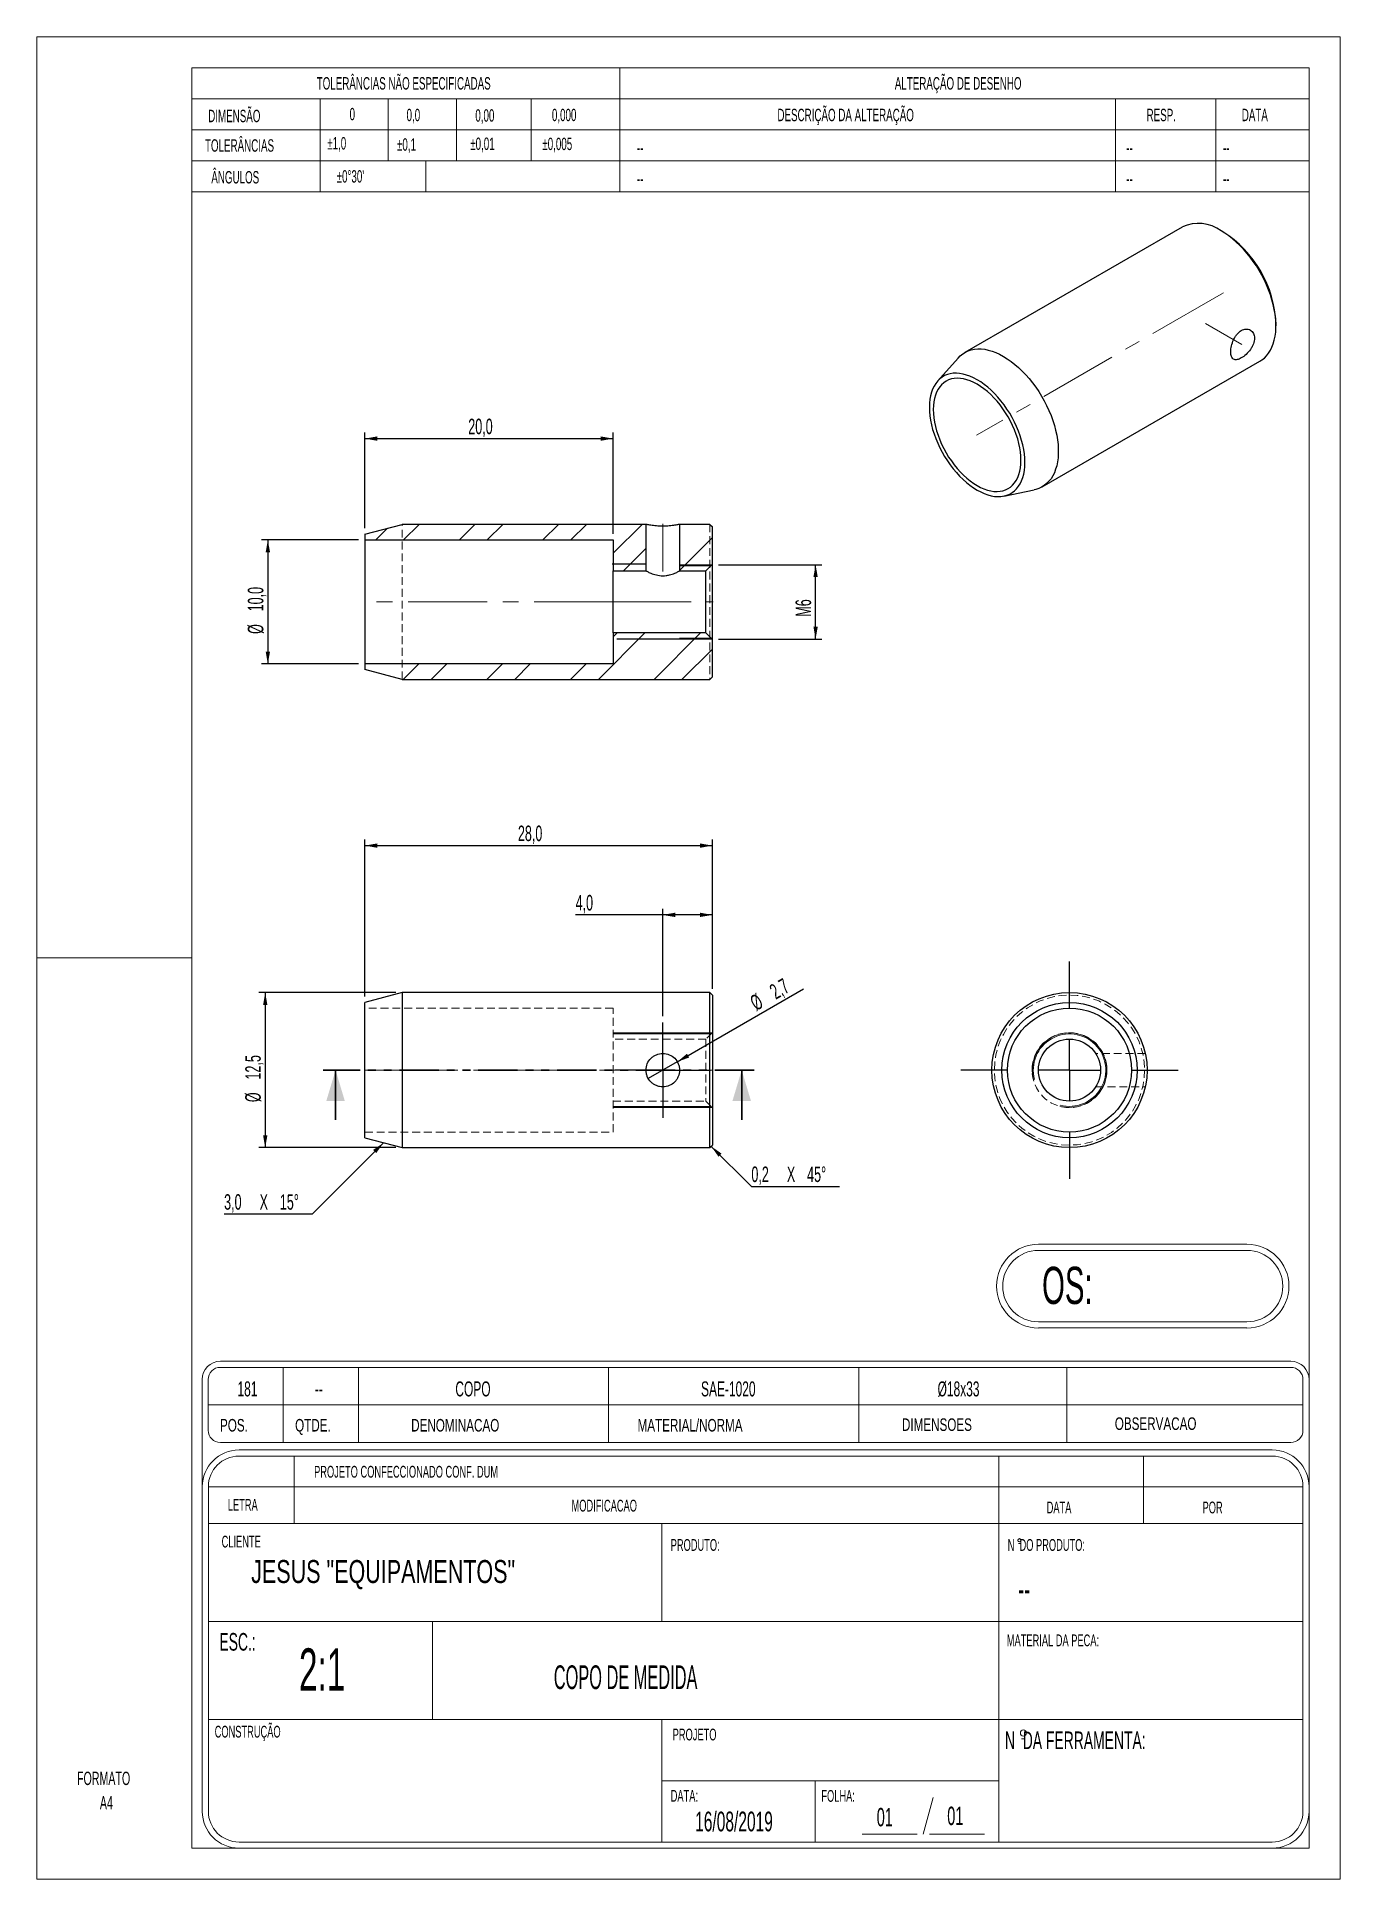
# Model space of a CAD drawing. Header units: millimetres. Extents: x 0 to 105, y 0 to 149.
import ezdxf

# ---------------------------------------------------------------- set-up
doc = ezdxf.new("R2010")
doc.units = ezdxf.units.MM
doc.header["$LTSCALE"] = 0.5
for name, pattern in [('CENTERX2', [20.32, 12.7, -2.54, 2.54, -2.54]), ('HIDDEN', [1.905, 1.27, -0.635]), ('PHANTOM', [12.7, 6.35, -1.27, 1.27, -1.27, 1.27, -1.27])]:
    doc.linetypes.add(name, pattern=pattern)
doc.layers.add('COTAS', color=7, linetype='Continuous')
doc.styles.add('SLDTEXTSTYLE0', font='TXT', dxfattribs={"width": 0.595745})
doc.styles.add('SLDTEXTSTYLE1', font='TXT', dxfattribs={"width": 0.589474})
doc.styles.add('SLDTEXTSTYLE2', font='TXT', dxfattribs={"width": 0.515789})
doc.styles.add('SLDTEXTSTYLE3', font='TXT', dxfattribs={"width": 0.7})
doc.styles.add('SLDTEXTSTYLE4', font='TXT', dxfattribs={"width": 0.695035})
doc.styles.add('SLDTEXTSTYLE5', font='TXT', dxfattribs={"width": 0.605})
doc.dimstyles.new('SLDDIMSTYLE0', dxfattribs={"dimtxt": 1.25, "dimasz": 1, "dimexe": 0, "dimexo": 0.0625, "dimgap": 0.3125, "dimtad": 1, "dimdec": 1, "dimrnd": 1e-09, "dimzin": 12, "dimdsep": 46, "dimtxsty": 'SLDTEXTSTYLE5', "dimsah": 1, "dimcen": 0.09, "dimadec": 0, "dimazin": 3, "dimtfac": 1, "dimtdec": 3, "dimtofl": 0, "dimtmove": 0, "dimatfit": 3, "dimfxl": 0, "dimfrac": 2, "dimtolj": 1, "dimtzin": 12, "dimarcsym": 0})
doc.dimstyles.new('SLDDIMSTYLE1', dxfattribs={"dimtxt": 1.25, "dimasz": 1, "dimexe": 0, "dimexo": 0.0625, "dimgap": 0.3125, "dimtad": 1, "dimdec": 1, "dimrnd": 1e-09, "dimzin": 12, "dimdsep": 46, "dimtxsty": 'SLDTEXTSTYLE5', "dimblk1": 'NONE', "dimsah": 1, "dimcen": 0, "dimadec": 0, "dimazin": 3, "dimtfac": 1, "dimtdec": 3, "dimtmove": 0, "dimatfit": 3, "dimldrblk": 'NONE', "dimfxl": 0, "dimfrac": 2, "dimtolj": 1, "dimtzin": 12, "dimarcsym": 0})

# ---------------------------------------------------------------- blocks, each defined once
blk = doc.blocks.new('SW_NOTE_0')
at = {"color": 0, "linetype": 'Continuous', "lineweight": 18, "insert": (0, 1.39), "char_height": 1.076, "attachment_point": 1, "style": 'SLDTEXTSTYLE0'}
blk.add_mtext('FORMATO', dxfattribs=at)
blk = doc.blocks.new('SW_NOTE_0_1')
at = {"color": 0, "linetype": 'Continuous', "lineweight": 18, "insert": (0, 1.39), "char_height": 1.076, "attachment_point": 1, "style": 'SLDTEXTSTYLE0'}
blk.add_mtext('A4', dxfattribs=at)
blk = doc.blocks.new('Bloco2')
at = {"color": 7, "linetype": 'Continuous', "lineweight": 18}
for p, q in [((105.02, 148.53), (0.02, 148.53)), ((0.02, 148.53), (0.02, 0.03)), ((105.02, 0.03), (105.02, 148.53)), ((102.52, 146.03), (12.52, 146.03)), ((12.52, 146.03), (12.52, 2.53)), ((102.52, 2.53), (102.52, 146.03)), ((0.02, 74.28), (12.52, 74.28)), ((12.52, 2.53), (102.52, 2.53)), ((0.02, 0.03), (105.02, 0.03))]:
    blk.add_line(p, q, dxfattribs=at)
for name, p in [('SW_NOTE_0', (3.26, 7.3)), ('SW_NOTE_0_1', (5.1, 5.33))]:
    blk.add_blockref(name, p, dxfattribs=at)
blk = doc.blocks.new('_D')
at = {"layer": 'COTAS'}
for p, q in [((28.93, 71.64), (17.9, 71.64)), ((18.4, 71.64), (18.4, 59.14)), ((28.93, 59.14), (17.9, 59.14))]:
    blk.add_line(p, q, dxfattribs=at)
for points in [[(18.4, 71.64), (18.23, 70.64), (18.58, 70.64)], [(18.4, 59.14), (18.58, 60.14), (18.23, 60.14)]]:
    blk.add_solid(points, dxfattribs=at)
at = {"layer": 'COTAS', "char_height": 1.25, "attachment_point": 1, "rotation": 90, "style": 'SLDTEXTSTYLE5'}
for s, insert in [('12,5', (16.79, 64.63)), ('%%c', (16.79, 62.81))]:
    blk.add_mtext(s, dxfattribs=dict(at, insert=insert))
blk = doc.blocks.new('_D_1')
at = {"layer": 'COTAS'}
for p, q in [((26.43, 71.33), (26.43, 83.99)), ((26.43, 83.49), (54.43, 83.49)), ((54.43, 71.94), (54.43, 83.99))]:
    blk.add_line(p, q, dxfattribs=at)
for points in [[(26.43, 83.49), (27.43, 83.31), (27.43, 83.66)], [(54.43, 83.49), (53.43, 83.66), (53.43, 83.31)]]:
    blk.add_solid(points, dxfattribs=at)
at = {"layer": 'COTAS', "insert": (38.76, 85.1), "char_height": 1.25, "attachment_point": 1, "style": 'SLDTEXTSTYLE5'}
blk.add_mtext('28,0', dxfattribs=at)
blk = doc.blocks.new('_D_2')
at = {"layer": 'COTAS'}
for q in [(61.78, 71.94), (49.26, 64.71)]:
    blk.add_line((51.6, 66.06), q, dxfattribs=at)
blk.add_solid([(51.6, 66.06), (52.56, 66.41), (52.38, 66.71)], dxfattribs=at)
at = {"layer": 'COTAS', "char_height": 1.25, "attachment_point": 1, "rotation": 30, "style": 'SLDTEXTSTYLE5'}
for s, insert in [('2,7', (58.91, 72.14)), ('%%c', (57.33, 71.22))]:
    blk.add_mtext(s, dxfattribs=dict(at, insert=insert))
blk = doc.blocks.new('_None')
blk = doc.blocks.new('_D_3')
at = {"layer": 'COTAS'}
for p, q in [((50.43, 77.9), (43.41, 77.9)), ((50.43, 69.74), (50.43, 78.4)), ((54.43, 77.9), (50.43, 77.9)), ((54.43, 71.94), (54.43, 78.4))]:
    blk.add_line(p, q, dxfattribs=at)
for points in [[(50.43, 77.9), (51.43, 77.73), (51.43, 78.08)], [(54.43, 77.9), (53.43, 78.08), (53.43, 77.73)]]:
    blk.add_solid(points, dxfattribs=at)
at = {"layer": 'COTAS', "insert": (43.41, 79.51), "char_height": 1.25, "attachment_point": 1, "style": 'SLDTEXTSTYLE5'}
blk.add_mtext('4,0', dxfattribs=at)
blk = doc.blocks.new('SW_CHAMFER_DIMENSION_0')
at = {"layer": 'COTAS', "color": 0}
for p, q in [((12.85, 5.76), (7.09, 0)), ((7.09, 0), (0, 0))]:
    blk.add_line(p, q, dxfattribs=at)
blk.add_solid([(12.85, 5.76), (12.01, 5.18), (12.26, 4.93)], dxfattribs=at)
at = {"layer": 'COTAS', "color": 0, "char_height": 1.25, "attachment_point": 1, "style": 'SLDTEXTSTYLE5'}
for s, insert in [('3,0', (0, 1.61)), ('X', (2.86, 1.61)), ('15°', (4.49, 1.61))]:
    blk.add_mtext(s, dxfattribs=dict(at, insert=insert))
blk = doc.blocks.new('SW_CHAMFER_DIMENSION_1')
at = {"layer": 'COTAS', "color": 0}
for p, q in [((-3.23, 3.23), (0, 0)), ((0, 0), (7.09, 0))]:
    blk.add_line(p, q, dxfattribs=at)
blk.add_solid([(-3.23, 3.23), (-2.65, 2.4), (-2.4, 2.65)], dxfattribs=at)
at = {"layer": 'COTAS', "color": 0, "char_height": 1.25, "attachment_point": 1, "style": 'SLDTEXTSTYLE5'}
for s, insert in [('0,2', (0, 1.61)), ('X', (2.86, 1.61)), ('45°', (4.49, 1.61))]:
    blk.add_mtext(s, dxfattribs=dict(at, insert=insert))
blk = doc.blocks.new('SW_CENTERMARKSYMBOL_0')
at = {"layer": 'COTAS', "color": 0}
for p, q in [((0, 2.5), (0, 3.85)), ((0, 0), (0, 2.5)), ((-2.5, 0), (-3.85, 0)), ((0, 0), (-2.5, 0)), ((0, 0), (0, -2.5)), ((0, 0), (2.5, 0)), ((2.5, 0), (3.85, 0)), ((0, -2.5), (0, -3.85))]:
    blk.add_line(p, q, dxfattribs=at)
blk = doc.blocks.new('SW_CENTERMARKSYMBOL_1')
at = {"layer": 'COTAS', "color": 0}
for p, q in [((0, 5), (0, 8.75)), ((0, 0), (0, 2.5)), ((-5, 0), (-8.75, 0)), ((0, 0), (-2.5, 0)), ((0, 0), (0, -2.5)), ((0, 0), (2.5, 0)), ((5, 0), (8.75, 0)), ((0, -5), (0, -8.75))]:
    blk.add_line(p, q, dxfattribs=at)
blk = doc.blocks.new('_D_4')
at = {"layer": 'COTAS'}
for p, q in [((54.93, 106.13), (63.24, 106.13)), ((62.74, 100.13), (62.74, 106.13)), ((54.93, 100.13), (63.24, 100.13))]:
    blk.add_line(p, q, dxfattribs=at)
for points in [[(62.74, 106.13), (62.57, 105.13), (62.92, 105.13)], [(62.74, 100.13), (62.92, 101.13), (62.57, 101.13)]]:
    blk.add_solid(points, dxfattribs=at)
at = {"layer": 'COTAS', "insert": (61.13, 101.94), "char_height": 1.25, "attachment_point": 1, "rotation": 90, "style": 'SLDTEXTSTYLE5'}
blk.add_mtext('M6', dxfattribs=at)
blk = doc.blocks.new('_D_5')
at = {"layer": 'COTAS'}
for p, q in [((25.93, 108.13), (18.11, 108.13)), ((18.61, 108.13), (18.61, 98.13)), ((25.93, 98.13), (18.11, 98.13))]:
    blk.add_line(p, q, dxfattribs=at)
for points in [[(18.61, 108.13), (18.44, 107.13), (18.79, 107.13)], [(18.61, 98.13), (18.79, 99.13), (18.44, 99.13)]]:
    blk.add_solid(points, dxfattribs=at)
at = {"layer": 'COTAS', "char_height": 1.25, "attachment_point": 1, "rotation": 90, "style": 'SLDTEXTSTYLE5'}
for s, insert in [('10,0', (17, 102.37)), ('%%c', (17, 100.55))]:
    blk.add_mtext(s, dxfattribs=dict(at, insert=insert))
blk = doc.blocks.new('_D_6')
at = {"layer": 'COTAS'}
for p, q in [((26.43, 109.08), (26.43, 116.79)), ((26.43, 116.29), (46.43, 116.29)), ((46.43, 108.63), (46.43, 116.79))]:
    blk.add_line(p, q, dxfattribs=at)
for points in [[(26.43, 116.29), (27.43, 116.12), (27.43, 116.47)], [(46.43, 116.29), (45.43, 116.47), (45.43, 116.12)]]:
    blk.add_solid(points, dxfattribs=at)
at = {"layer": 'COTAS', "insert": (34.76, 117.9), "char_height": 1.25, "attachment_point": 1, "style": 'SLDTEXTSTYLE5'}
blk.add_mtext('20,0', dxfattribs=at)

msp = doc.modelspace()

# ---------------------------------------------------------------- hatches: boundary and pattern name
at = {"layer": 'COTAS', "linetype": 'Continuous', "lineweight": 18}
h = msp.add_hatch(dxfattribs=at)
h.set_pattern_fill('ANSI32', color=256, scale=0.5, angle=3e-322, style=0)
h.paths.add_polyline_path([(29.43, 109.38), (26.43, 108.58), (26.43, 108.13), (46.43, 108.13), (46.43, 105.63), (49.08, 105.63), (49.08, 109.38)], flags=0)
h = msp.add_hatch(dxfattribs=at)
h.set_pattern_fill('ANSI32', color=256, scale=0.5, angle=3e-322, style=0)
h.paths.add_polyline_path([(53.91, 105.63), (54.43, 106.16), (54.43, 109.18), (54.23, 109.38), (51.78, 109.38), (51.78, 105.63)], flags=0)
h = msp.add_hatch(dxfattribs=at)
h.set_pattern_fill('ANSI32', color=256, scale=0.5, angle=3e-322, style=0)
h.paths.add_polyline_path([(54.43, 100.11), (53.91, 100.63), (46.43, 100.63), (46.43, 98.13), (26.43, 98.13), (26.43, 97.69), (29.43, 96.88), (54.23, 96.88), (54.43, 97.08)], flags=0)

# ---------------------------------------------------------------- linework, layer by layer
at = {"color": 7, "linetype": 'Continuous', "lineweight": 18}
for p, q in [((102.5, 146.18), (12.5, 146.18)), ((12.5, 136.18), (12.5, 146.18)), ((46.98, 136.18), (46.98, 146.18)), ((102.5, 146.18), (102.5, 136.18)), ((12.5, 143.68), (46.98, 143.68)), ((22.82, 136.18), (22.82, 143.68)), ((28.32, 138.68), (28.32, 143.68)), ((33.82, 138.68), (33.82, 143.68)), ((39.82, 138.68), (39.82, 143.68)), ((46.98, 143.68), (102.5, 143.68)), ((86.91, 136.18), (86.91, 143.68)), ((95, 136.18), (95, 143.68)), ((12.5, 141.18), (46.98, 141.18)), ((46.98, 141.18), (102.5, 141.18)), ((12.5, 138.68), (46.98, 138.68)), ((31.35, 138.68), (31.35, 136.18)), ((46.98, 138.68), (102.5, 138.68)), ((12.5, 136.18), (46.98, 136.18)), ((46.98, 136.18), (102.5, 136.18)), ((54.41, 106.13), (51.78, 106.13)), ((54.33, 106.05), (51.78, 106.05)), ((54.33, 100.21), (51.78, 100.21)), ((54.41, 100.13), (51.78, 100.13)), ((54.41, 68.39), (46.43, 68.39)), ((54.33, 68.31), (46.43, 68.31)), ((54.33, 62.47), (46.43, 62.47)), ((54.41, 62.39), (46.43, 62.39)), ((97.5, 51.36), (80.7, 51.36)), ((97.5, 50.86), (80.7, 50.86)), ((80.7, 45.11), (97.5, 45.11)), ((80.7, 44.61), (97.5, 44.61)), ((101.03, 41.92), (14.79, 41.92)), ((13.32, 5.64), (13.32, 40.45)), ((13.32, 40.45), (13.32, 33.91)), ((13.81, 40.45), (13.81, 36.36)), ((101.03, 41.43), (14.79, 41.43)), ((19.86, 35.38), (19.86, 41.43)), ((25.91, 35.38), (25.91, 41.43)), ((46.07, 35.38), (46.07, 41.43)), ((66.23, 35.38), (66.23, 41.43)), ((82.98, 35.38), (82.98, 41.43)), ((102.01, 36.36), (102.01, 40.45)), ((102.5, 5.64), (102.5, 40.45)), ((13.81, 38.4), (102.01, 38.4)), ((14.79, 35.38), (101.03, 35.38)), ((16.29, 34.77), (99.54, 34.77)), ((16.29, 34.28), (99.54, 34.28)), ((20.73, 28.85), (20.73, 34.28)), ((77.51, 34.28), (77.51, 28.85)), ((89.17, 34.28), (89.17, 28.85)), ((13.82, 5.64), (13.82, 31.81)), ((13.82, 31.81), (102.01, 31.81)), ((102.01, 31.81), (102.01, 5.64)), ((13.82, 28.85), (102.01, 28.85)), ((50.36, 28.85), (50.36, 20.95)), ((77.51, 28.85), (77.51, 20.95)), ((79.1, 27.23), (79.23, 27.23)), ((79.1, 27.22), (79.23, 27.22)), ((13.82, 20.95), (102.01, 20.95)), ((31.88, 13.05), (31.88, 20.95)), ((77.51, 13.05), (77.51, 20.95)), ((13.82, 13.05), (102.01, 13.05)), ((50.36, 13.05), (50.36, 3.17)), ((77.51, 13.05), (77.51, 3.17)), ((79.34, 11.5), (79.6, 11.5)), ((50.36, 8.11), (77.51, 8.11)), ((62.7, 8.11), (62.7, 3.17)), ((72.22, 6.77), (71.42, 3.81)), ((99.54, 3.17), (16.29, 3.17)), ((70.93, 3.81), (66.49, 3.81)), ((71.92, 3.81), (76.36, 3.81)), ((99.54, 2.68), (16.29, 2.68)), ((102.22, 2.68), (102.5, 2.68)), ((102.5, 2.68), (102.5, 2.96))]:
    msp.add_line(p, q, dxfattribs=at)
at = {"color": 7, "linetype": 'Continuous', "lineweight": 25}
for p, q in [((92.29, 133.35), (74.76, 123.23)), ((95.56, 132.96), (95.42, 133.04)), ((99.84, 125.39), (99.84, 125.55)), ((74.22, 122.79), (72.57, 120.93)), ((81, 112.41), (98.54, 122.53)), ((77.92, 111.66), (80.36, 112.16)), ((26.43, 108.58), (29.43, 109.38)), ((26.43, 108.58), (26.43, 108.13)), ((49.08, 109.38), (29.43, 109.38)), ((49.08, 105.63), (49.08, 109.38)), ((51.78, 109.38), (51.78, 105.63)), ((54.23, 109.38), (51.78, 109.38)), ((54.23, 109.38), (54.43, 109.18)), ((54.43, 106.16), (54.43, 109.18)), ((26.43, 108.13), (26.43, 98.13)), ((26.43, 108.13), (46.43, 108.13)), ((46.43, 108.13), (46.43, 105.63)), ((46.43, 100.63), (46.43, 105.63)), ((46.43, 105.63), (49.08, 105.63)), ((51.78, 105.63), (53.91, 105.63)), ((53.91, 105.63), (54.43, 106.16)), ((53.91, 100.63), (53.91, 105.63)), ((54.43, 100.11), (54.43, 106.16)), ((53.91, 100.63), (46.43, 100.63)), ((46.43, 100.63), (46.43, 98.13)), ((54.43, 100.11), (53.91, 100.63)), ((54.43, 97.08), (54.43, 100.11)), ((26.43, 98.13), (26.43, 97.69)), ((46.43, 98.13), (26.43, 98.13)), ((29.43, 96.88), (26.43, 97.69)), ((29.43, 96.88), (54.23, 96.88)), ((54.43, 97.08), (54.23, 96.88)), ((29.43, 71.64), (26.43, 70.83)), ((54.23, 71.64), (29.43, 71.64)), ((29.43, 71.64), (29.43, 59.14)), ((54.43, 71.44), (54.23, 71.64)), ((54.23, 59.14), (54.23, 71.64)), ((54.43, 71.44), (54.43, 59.34)), ((26.43, 59.94), (26.43, 70.83)), ((26.43, 59.94), (29.43, 59.14)), ((29.43, 59.14), (54.23, 59.14)), ((54.23, 59.14), (54.43, 59.34))]:
    msp.add_line(p, q, dxfattribs=at)
at = {"color": 7, "linetype": 'HIDDEN', "lineweight": 18}
for p, q in [((29.43, 96.88), (29.43, 109.38)), ((54.23, 109.38), (54.23, 96.88)), ((46.43, 70.39), (26.43, 70.39)), ((46.43, 60.39), (46.43, 70.39)), ((54.43, 68.41), (53.91, 67.89)), ((53.91, 67.89), (46.43, 67.89)), ((53.91, 67.89), (53.91, 62.89)), ((89.3, 66.74), (85.3, 66.74)), ((85.31, 64.04), (89.3, 64.04)), ((46.43, 62.89), (53.91, 62.89)), ((53.91, 62.89), (54.43, 62.36)), ((26.43, 60.39), (46.43, 60.39))]:
    msp.add_line(p, q, dxfattribs=at)
at = {"color": 7, "linetype": 'PHANTOM', "lineweight": 35}
msp.add_line((57.79, 65.39), (23.07, 65.39), dxfattribs=at)
at = {"color": 7, "linetype": 'Continuous', "lineweight": 35}
for p, q in [((24.07, 61.39), (24.07, 65.39)), ((56.79, 61.39), (56.79, 65.39))]:
    msp.add_line(p, q, dxfattribs=at)
at = {"color": 7, "linetype": 'Continuous', "lineweight": 25, "flags": 128}
for points in [[(98.54, 122.53), (98.7, 122.63), (98.9, 122.79), (99.08, 122.97), (99.24, 123.18), (99.39, 123.41), (99.51, 123.66), (99.62, 123.94), (99.7, 124.23), (99.77, 124.54), (99.81, 124.87), (99.83, 125.21), (99.83, 125.57), (99.81, 125.94), (99.77, 126.32), (99.7, 126.7), (99.62, 127.09), (99.51, 127.49), (99.39, 127.89), (99.24, 128.28), (99.08, 128.68), (98.9, 129.07), (98.7, 129.46), (98.49, 129.84), (98.26, 130.21), (98.01, 130.57), (97.76, 130.92), (97.49, 131.25), (97.21, 131.57), (96.93, 131.86), (96.63, 132.14), (96.34, 132.4), (96.03, 132.64), (95.72, 132.85), (95.42, 133.05)], [(74.22, 122.79), (74.4, 122.97), (74.6, 123.13), (74.81, 123.26), (75.04, 123.37), (75.28, 123.45), (75.54, 123.5), (75.81, 123.52), (76.08, 123.52), (76.37, 123.49), (76.66, 123.43), (76.96, 123.34), (77.26, 123.23), (77.57, 123.09), (77.88, 122.92), (78.19, 122.73), (78.5, 122.52), (78.8, 122.28), (79.1, 122.02), (79.39, 121.74), (79.68, 121.44), (79.95, 121.13), (80.22, 120.79), (80.48, 120.45), (80.72, 120.09), (80.95, 119.72), (81.16, 119.34), (81.36, 118.95), (81.54, 118.56), (81.71, 118.16), (81.85, 117.76), (81.98, 117.36), (82.08, 116.97), (82.17, 116.58), (82.23, 116.19), (82.28, 115.81), (82.3, 115.45), (82.3, 115.09), (82.28, 114.75), (82.23, 114.42), (82.17, 114.11), (82.08, 113.82), (81.98, 113.54), (81.85, 113.29), (81.71, 113.06), (81.54, 112.85), (81.36, 112.67), (81.16, 112.51), (80.95, 112.38), (80.72, 112.27), (80.48, 112.19), (80.36, 112.16)], [(75.76, 112.15), (76.05, 111.99), (76.33, 111.87), (76.62, 111.76), (76.89, 111.69), (77.17, 111.64), (77.43, 111.62), (77.68, 111.63), (77.93, 111.67), (78.16, 111.73), (78.38, 111.82), (78.58, 111.94), (78.77, 112.08), (78.94, 112.25), (79.09, 112.45), (79.23, 112.66), (79.34, 112.9), (79.44, 113.16), (79.51, 113.44), (79.57, 113.73), (79.6, 114.04), (79.61, 114.37), (79.6, 114.71), (79.57, 115.06), (79.51, 115.42), (79.44, 115.78), (79.34, 116.15), (79.23, 116.52), (79.09, 116.89), (78.94, 117.26), (78.77, 117.63), (78.58, 117.99), (78.38, 118.34), (78.16, 118.68), (77.93, 119.02), (77.68, 119.33), (77.43, 119.64), (77.17, 119.92), (76.89, 120.19), (76.62, 120.43), (76.33, 120.66), (76.05, 120.86), (75.76, 121.04), (75.47, 121.19), (75.18, 121.32), (74.9, 121.42), (74.62, 121.5), (74.35, 121.55), (74.09, 121.57), (73.83, 121.56), (73.59, 121.52), (73.36, 121.46), (73.14, 121.37), (72.94, 121.25), (72.75, 121.1), (72.58, 120.94), (72.42, 120.74), (72.29, 120.53), (72.17, 120.29), (72.08, 120.03), (72, 119.75), (71.95, 119.46), (71.92, 119.14), (71.91, 118.82), (71.92, 118.48), (71.95, 118.13), (72, 117.77), (72.08, 117.41), (72.17, 117.04), (72.29, 116.67), (72.42, 116.3), (72.58, 115.93), (72.75, 115.56), (72.94, 115.2), (73.14, 114.85), (73.36, 114.5), (73.59, 114.17), (73.83, 113.85), (74.09, 113.55), (74.35, 113.27), (74.62, 113), (74.9, 112.75), (75.18, 112.53), (75.47, 112.33), (75.76, 112.15)], [(75.76, 120.68), (75.48, 120.82), (75.21, 120.95), (74.93, 121.04), (74.67, 121.11), (74.41, 121.15), (74.15, 121.16), (73.91, 121.14), (73.68, 121.1), (73.46, 121.02), (73.26, 120.92), (73.07, 120.8), (72.9, 120.64), (72.74, 120.47), (72.61, 120.27), (72.49, 120.04), (72.4, 119.8), (72.32, 119.53), (72.27, 119.25), (72.23, 118.95), (72.22, 118.63), (72.23, 118.31), (72.27, 117.97), (72.32, 117.63), (72.4, 117.27), (72.49, 116.92), (72.61, 116.56), (72.74, 116.2), (72.9, 115.85), (73.07, 115.49), (73.26, 115.15), (73.46, 114.81), (73.68, 114.49), (73.91, 114.18), (74.15, 113.88), (74.41, 113.6), (74.67, 113.34), (74.93, 113.1), (75.21, 112.88), (75.48, 112.68), (75.76, 112.51), (76.04, 112.36), (76.31, 112.24), (76.58, 112.15), (76.85, 112.08), (77.11, 112.04), (77.36, 112.03), (77.61, 112.05), (77.84, 112.09), (78.05, 112.16), (78.26, 112.26), (78.45, 112.39), (78.62, 112.54), (78.77, 112.72), (78.91, 112.92), (79.03, 113.15), (79.12, 113.39), (79.2, 113.66), (79.25, 113.94), (79.28, 114.24), (79.29, 114.55), (79.28, 114.88), (79.25, 115.22), (79.2, 115.56), (79.12, 115.91), (79.03, 116.27), (78.91, 116.63), (78.77, 116.99), (78.62, 117.34), (78.45, 117.69), (78.26, 118.04), (78.05, 118.37), (77.84, 118.7), (77.61, 119.01), (77.36, 119.31), (77.11, 119.58), (76.85, 119.85), (76.58, 120.09), (76.31, 120.31), (76.04, 120.5), (75.76, 120.68)]]:
    msp.add_lwpolyline(points, dxfattribs=at)
at = {"color": 7, "linetype": 'Continuous', "lineweight": 25}
for radius in [6.25, 5.45, 5, 2.5]:
    msp.add_circle((83.2, 65.39), radius, dxfattribs=at)
at = {"color": 7, "linetype": 'HIDDEN', "lineweight": 18}
for radius in [6.05, 3.02]:
    msp.add_circle((83.2, 65.39), radius, dxfattribs=at)
at = {"color": 7, "linetype": 'Continuous', "lineweight": 18}
for centre, radius in [((79.16, 27.5), 0.123), ((79.16, 27.48), 0.123), ((79.49, 11.96), 0.247)]:
    msp.add_circle(centre, radius, dxfattribs=at)
at = {"color": 7, "linetype": 'Continuous', "lineweight": 25}
for centre, radius, start, end in [((93.59, 130.53), 3.11, 54.0172, 114.6724), ((90.58, 125.15), 9.27, 2.5111, 57.4889)]:
    msp.add_arc(centre, radius, start, end, dxfattribs=at)
at = {"color": 7, "linetype": 'Continuous', "lineweight": 18}
for centre, radius, start, end in [((83.2, 65.39), 3, 255, 195), ((83.2, 65.39), 2.92, 255, 195), ((80.7, 47.98), 3.38, 90, 270), ((80.7, 47.98), 2.88, 90, 270), ((97.5, 47.98), 3.38, 270, 90), ((97.5, 47.98), 2.88, 270, 90), ((14.79, 40.45), 1.47, 90, 180), ((101.03, 40.45), 1.47, 0, 90), ((14.79, 40.45), 0.98, 90, 180), ((101.03, 40.45), 0.98, 0, 90), ((14.79, 36.36), 0.98, 180, 270), ((101.03, 36.36), 0.98, 270, 0), ((16.29, 31.81), 2.96, 90, 180), ((16.29, 31.81), 2.47, 90, 180), ((99.54, 31.81), 2.96, 0, 90), ((99.54, 31.81), 2.47, 0, 90), ((16.29, 5.64), 2.96, 180, 270), ((16.29, 5.64), 2.47, 180, 270), ((99.54, 5.64), 2.47, 270, 0), ((99.54, 5.64), 2.96, 270, 0)]:
    msp.add_arc(centre, radius, start, end, dxfattribs=at)
at = {"color": 7, "linetype": 'Continuous', "lineweight": 25}
for points, knots in [([(97.04, 125), (96.92, 124.93), (96.8, 124.83), (96.64, 124.63), (96.59, 124.56), (96.5, 124.42), (96.46, 124.34), (96.35, 124.1), (96.29, 123.93), (96.21, 123.6), (96.19, 123.43), (96.19, 123.22), (96.2, 123.15), (96.22, 123.02), (96.23, 122.97), (96.29, 122.82), (96.35, 122.74), (96.46, 122.68), (96.5, 122.66), (96.59, 122.65), (96.64, 122.65), (96.75, 122.67), (96.8, 122.69), (96.92, 122.73), (96.98, 122.76), (97.17, 122.87), (97.3, 122.97), (97.55, 123.2), (97.67, 123.33), (97.82, 123.55), (97.87, 123.63), (97.95, 123.78), (97.99, 123.86), (98.07, 124.09), (98.1, 124.24), (98.1, 124.46), (98.1, 124.53), (98.07, 124.66), (98.04, 124.72), (97.96, 124.89), (97.87, 124.98), (97.67, 125.1), (97.55, 125.13), (97.3, 125.11), (97.17, 125.08), (97.04, 125)], [0, 0, 0, 0, 0.0625, 0.0625, 0.09375, 0.09375, 0.125, 0.125, 0.1875, 0.1875, 0.25, 0.25, 0.28125, 0.28125, 0.3125, 0.3125, 0.375, 0.375, 0.40625, 0.40625, 0.4375, 0.4375, 0.46875, 0.46875, 0.5, 0.5, 0.5625, 0.5625, 0.625, 0.625, 0.65625, 0.65625, 0.6875, 0.6875, 0.75, 0.75, 0.78125, 0.78125, 0.8125, 0.8125, 0.875, 0.875, 0.9375, 0.9375, 1, 1, 1, 1]), ([(51.78, 109.38), (51.78, 109.38), (51.78, 109.38), (51.74, 109.37), (51.71, 109.37), (51.61, 109.35), (51.51, 109.33), (51.26, 109.29), (51.11, 109.27), (50.79, 109.24), (50.61, 109.23), (50.34, 109.23), (50.26, 109.24), (50.08, 109.24), (50, 109.25), (49.83, 109.26), (49.76, 109.27), (49.61, 109.29), (49.54, 109.3), (49.35, 109.33), (49.25, 109.35), (49.12, 109.37), (49.08, 109.38), (49.08, 109.38)], [0, 0, 0, 0, 0.0625, 0.0625, 0.125, 0.125, 0.25, 0.25, 0.375, 0.375, 0.5, 0.5, 0.5625, 0.5625, 0.625, 0.625, 0.6875, 0.6875, 0.75, 0.75, 0.875, 0.875, 1, 1, 1, 1]), ([(49.08, 105.63), (49.08, 105.63), (49.09, 105.63), (49.13, 105.61), (49.16, 105.59), (49.26, 105.54), (49.36, 105.49), (49.6, 105.39), (49.75, 105.34), (50.08, 105.26), (50.26, 105.24), (50.53, 105.24), (50.62, 105.24), (50.79, 105.27), (50.88, 105.28), (51.12, 105.34), (51.27, 105.39), (51.51, 105.49), (51.61, 105.54), (51.71, 105.59), (51.74, 105.61), (51.77, 105.63), (51.78, 105.63), (51.78, 105.63)], [0, 0, 0, 0, 0.0625, 0.0625, 0.125, 0.125, 0.25, 0.25, 0.375, 0.375, 0.5, 0.5, 0.5625, 0.5625, 0.625, 0.625, 0.75, 0.75, 0.875, 0.875, 0.9375, 0.9375, 1, 1, 1, 1]), ([(50.43, 66.74), (50.25, 66.74), (50.08, 66.7), (49.83, 66.6), (49.76, 66.56), (49.61, 66.46), (49.54, 66.4), (49.35, 66.22), (49.25, 66.07), (49.12, 65.74), (49.08, 65.57), (49.08, 65.3), (49.09, 65.21), (49.13, 65.04), (49.15, 64.95), (49.25, 64.71), (49.35, 64.56), (49.54, 64.37), (49.61, 64.31), (49.76, 64.22), (49.83, 64.17), (50, 64.11), (50.08, 64.08), (50.26, 64.05), (50.34, 64.04), (50.61, 64.04), (50.79, 64.07), (51.11, 64.21), (51.26, 64.31), (51.45, 64.49), (51.51, 64.56), (51.6, 64.71), (51.65, 64.79), (51.75, 65.03), (51.78, 65.21), (51.78, 65.48), (51.78, 65.56), (51.74, 65.74), (51.71, 65.82), (51.61, 66.07), (51.51, 66.22), (51.27, 66.47), (51.11, 66.57), (50.79, 66.7), (50.61, 66.74), (50.43, 66.74)], [0, 0, 0, 0, 0.0625, 0.0625, 0.09375, 0.09375, 0.125, 0.125, 0.1875, 0.1875, 0.25, 0.25, 0.28125, 0.28125, 0.3125, 0.3125, 0.375, 0.375, 0.40625, 0.40625, 0.4375, 0.4375, 0.46875, 0.46875, 0.5, 0.5, 0.5625, 0.5625, 0.625, 0.625, 0.65625, 0.65625, 0.6875, 0.6875, 0.75, 0.75, 0.78125, 0.78125, 0.8125, 0.8125, 0.875, 0.875, 0.9375, 0.9375, 1, 1, 1, 1])]:
    msp.add_open_spline(points, degree=3, knots=knots, dxfattribs=at)
at = {"color": 7, "linetype": 'Continuous', "lineweight": 35}
for points in [[(24.07, 65.39), (23.32, 62.89), (24.82, 62.89)], [(56.79, 65.39), (56.04, 62.89), (57.54, 62.89)]]:
    msp.add_solid(points, dxfattribs=at)
at = {"layer": 'COTAS', "linetype": 'CENTERX2', "lineweight": 18}
for p, q in [((95.42, 127.94), (75.72, 116.57)), ((95.42, 127.94), (95.6, 128.05)), ((97.09, 123.87), (94.17, 125.56)), ((50.43, 109.43), (50.43, 105.58)), ((46.43, 103.13), (26.38, 103.13)), ((46.38, 103.13), (53.91, 103.13)), ((54.48, 103.13), (53.91, 103.13)), ((29.43, 65.39), (26.38, 65.39)), ((54.23, 65.39), (29.43, 65.39)), ((54.23, 65.39), (54.48, 65.39))]:
    msp.add_line(p, q, dxfattribs=at)
at = {"layer": 'COTAS'}
for p, q in [((49.08, 106.16), (46.35, 106.16)), ((51.8, 100.13), (46.72, 100.13))]:
    msp.add_line(p, q, dxfattribs=at)

# ---------------------------------------------------------------- block references
for name, p in [('Bloco2', (-0.02, 0.15)), ('SW_CENTERMARKSYMBOL_1', (83.2, 65.39)), ('SW_CENTERMARKSYMBOL_0', (50.43, 65.39)), ('SW_CHAMFER_DIMENSION_0', (15.09, 53.78)), ('SW_CHAMFER_DIMENSION_1', (57.57, 56.01))]:
    msp.add_blockref(name, p, dxfattribs=at)

# ---------------------------------------------------------------- texts
at = {"color": 7, "linetype": 'Continuous', "lineweight": 0}
for s, insert, char_height, attachment_point, style in [('TOLERÂNCIAS NÃO ESPECIFICADAS', (29.56, 145.43), 1, 2, 'SLDTEXTSTYLE1'), ('ALTERAÇÃO DE DESENHO', (74.23, 145.43), 1, 2, 'SLDTEXTSTYLE1'), ('DIMENSÃO', (13.81, 142.8), 1, 1, 'SLDTEXTSTYLE1'), ('0', (25.2, 142.95), 1, 1, 'SLDTEXTSTYLE1'), ('0,0', (29.79, 142.88), 1, 1, 'SLDTEXTSTYLE1'), ('0,00', (35.33, 142.84), 1, 1, 'SLDTEXTSTYLE1'), ('0,000', (41.5, 142.88), 1, 1, 'SLDTEXTSTYLE1'), ('DESCRIÇÃO DA ALTERAÇÃO', (59.67, 142.88), 1, 1, 'SLDTEXTSTYLE1'), ('RESP.', (89.41, 142.88), 1, 1, 'SLDTEXTSTYLE1'), ('DATA', (97.08, 142.88), 1, 1, 'SLDTEXTSTYLE1'), ('TOLERÂNCIAS', (13.55, 140.42), 1, 1, 'SLDTEXTSTYLE1'), ('±1,0', (23.4, 140.6), 1, 1, 'SLDTEXTSTYLE1'), ('±0,1', (29.02, 140.5), 1, 1, 'SLDTEXTSTYLE1'), ('±0,01', (34.92, 140.56), 1, 1, 'SLDTEXTSTYLE1'), ('±0,005', (40.73, 140.55), 1, 1, 'SLDTEXTSTYLE1'), ('--', (48.35, 140.24), 1, 1, 'SLDTEXTSTYLE1'), ('--', (87.77, 140.24), 1, 1, 'SLDTEXTSTYLE1'), ('--', (95.57, 140.24), 1, 1, 'SLDTEXTSTYLE1'), ('ÂNGULOS', (14.06, 137.86), 1, 1, 'SLDTEXTSTYLE1'), ("±0°30'", (24.16, 137.93), 1, 1, 'SLDTEXTSTYLE1'), ('--', (48.35, 137.74), 1, 1, 'SLDTEXTSTYLE1'), ('--', (87.77, 137.74), 1, 1, 'SLDTEXTSTYLE1'), ('--', (95.57, 137.74), 1, 1, 'SLDTEXTSTYLE1'), ('OS:', (80.99, 49.54), 3, 1, 'SLDTEXTSTYLE1'), ('181', (16.97, 40.3), 1.21, 2, 'SLDTEXTSTYLE0'), ('COPO', (35.14, 40.3), 1.21, 2, 'SLDTEXTSTYLE0'), ('SAE-1020', (55.71, 40.3), 1.21, 2, 'SLDTEXTSTYLE0'), ('Ø18x33', (74.26, 40.3), 1.21, 2, 'SLDTEXTSTYLE0'), ('--', (22.73, 40.3), 1.21, 2, 'SLDTEXTSTYLE0'), ('POS.', (14.76, 37.27), 1.011, 1, 'SLDTEXTSTYLE4'), ('QTDE.', (20.81, 37.27), 1.011, 1, 'SLDTEXTSTYLE4'), ('DENOMINACAO', (30.16, 37.27), 1.0112, 1, 'SLDTEXTSTYLE4'), ('MATERIAL/NORMA', (48.4, 37.27), 1.0112, 1, 'SLDTEXTSTYLE4'), ('DIMENSOES', (69.7, 37.32), 1.011, 1, 'SLDTEXTSTYLE4'), ('OBSERVACAO', (86.85, 37.4), 1.011, 1, 'SLDTEXTSTYLE4'), ('PROJETO CONFECCIONADO CONF. DUM', (22.34, 33.49), 0.948, 1, 'SLDTEXTSTYLE1'), ('LETRA', (15.39, 30.82), 0.948, 1, 'SLDTEXTSTYLE1'), ('MODIFICACAO', (43.08, 30.76), 0.948, 1, 'SLDTEXTSTYLE1'), ('DATA', (81.36, 30.61), 0.948, 1, 'SLDTEXTSTYLE1'), ('POR', (93.92, 30.61), 0.948, 1, 'SLDTEXTSTYLE1'), ('CLIENTE', (14.89, 27.86), 0.948, 1, 'SLDTEXTSTYLE1'), ('PRODUTO:', (51.07, 27.59), 0.948, 1, 'SLDTEXTSTYLE1'), ('N  DO PRODUTO:', (78.22, 27.59), 0.948, 1, 'SLDTEXTSTYLE1'), ('JESUS "EQUIPAMENTOS"', (17.27, 25.9), 1.8521, 1, 'SLDTEXTSTYLE3'), ('--', (79.06, 24.64), 2.133, 1, 'SLDTEXTSTYLE2'), ('ESC.:', (14.71, 20.02), 1.422, 1, 'SLDTEXTSTYLE1'), ('MATERIAL DA PECA:', (78.15, 19.9), 0.948, 1, 'SLDTEXTSTYLE1'), ('2:1', (21.12, 18.78), 3.413, 1, 'SLDTEXTSTYLE1'), ('COPO DE MEDIDA', (41.65, 17.41), 1.9112, 1, 'SLDTEXTSTYLE2'), ('CONSTRUÇÃO', (14.33, 12.54), 0.948, 1, 'SLDTEXTSTYLE1'), ('PROJETO', (51.23, 12.31), 0.948, 1, 'SLDTEXTSTYLE1'), ('N  DA FERRAMENTA:', (78, 12.08), 1.422, 1, 'SLDTEXTSTYLE1'), ('DATA:', (51.07, 7.37), 0.948, 1, 'SLDTEXTSTYLE1'), ('FOLHA:', (63.21, 7.36), 0.948, 1, 'SLDTEXTSTYLE1'), ('01', (73.35, 6.02), 1.481, 1, 'SLDTEXTSTYLE1'), ('16/08/2019', (53.04, 5.62), 1.587, 1, 'SLDTEXTSTYLE1'), ('01', (67.67, 5.92), 1.481, 1, 'SLDTEXTSTYLE1')]:
    msp.add_mtext(s, dxfattribs=dict(at, insert=insert, char_height=char_height, attachment_point=attachment_point, style=style))

# ---------------------------------------------------------------- dimensions: what is measured, and where the dimension line sits
at = {"layer": 'COTAS'}
dim = msp.add_linear_dim(base=(46.43, 116.29), p1=(26.43, 108.58), p2=(46.43, 108.13), dimstyle='SLDDIMSTYLE0', dxfattribs=at)
dim.commit()
dim.dimension.update_dxf_attribs({"geometry": '_D_6', "text_midpoint": (36.43, 116.29), "dimtype": 160})
for base, p1, p2, text, picture, middle in [((18.61, 98.13), (26.43, 108.13), (26.43, 98.13), '%%c<>', '_D_5', (18.61, 103.13)), ((62.74, 106.13), (54.43, 100.13), (54.43, 106.13), 'M6', '_D_4', (62.74, 103.13)), ((18.4, 59.14), (29.43, 71.64), (29.43, 59.14), '%%c<>', '_D', (18.4, 65.39))]:
    dim = msp.add_linear_dim(base=base, p1=p1, p2=p2, angle=90, text=text, dimstyle='SLDDIMSTYLE0', dxfattribs=at)
    dim.commit()
    dim.dimension.update_dxf_attribs({"geometry": picture, "text_midpoint": middle, "dimtype": 160})
for base, p1, p2, picture, middle in [((54.43, 83.49), (26.43, 70.83), (54.43, 71.44), '_D_1', (40.43, 83.49)), ((50.43, 77.9), (54.43, 71.44), (50.43, 69.24), '_D_3', (44.6, 77.9))]:
    dim = msp.add_linear_dim(base=base, p1=p1, p2=p2, angle=0, dimstyle='SLDDIMSTYLE0', dxfattribs=at)
    dim.commit()
    dim.dimension.update_dxf_attribs({"geometry": picture, "text_midpoint": middle, "dimtype": 160})
dim = msp.add_diameter_dim_2p(p1=(49.26, 64.71), p2=(51.6, 66.06), dimstyle='SLDDIMSTYLE1', dxfattribs=at)
dim.commit()
dim.dimension.update_dxf_attribs({"geometry": '_D_2', "text_midpoint": (60, 70.91), "dimtype": 163})

doc.saveas('drawing.dxf')
